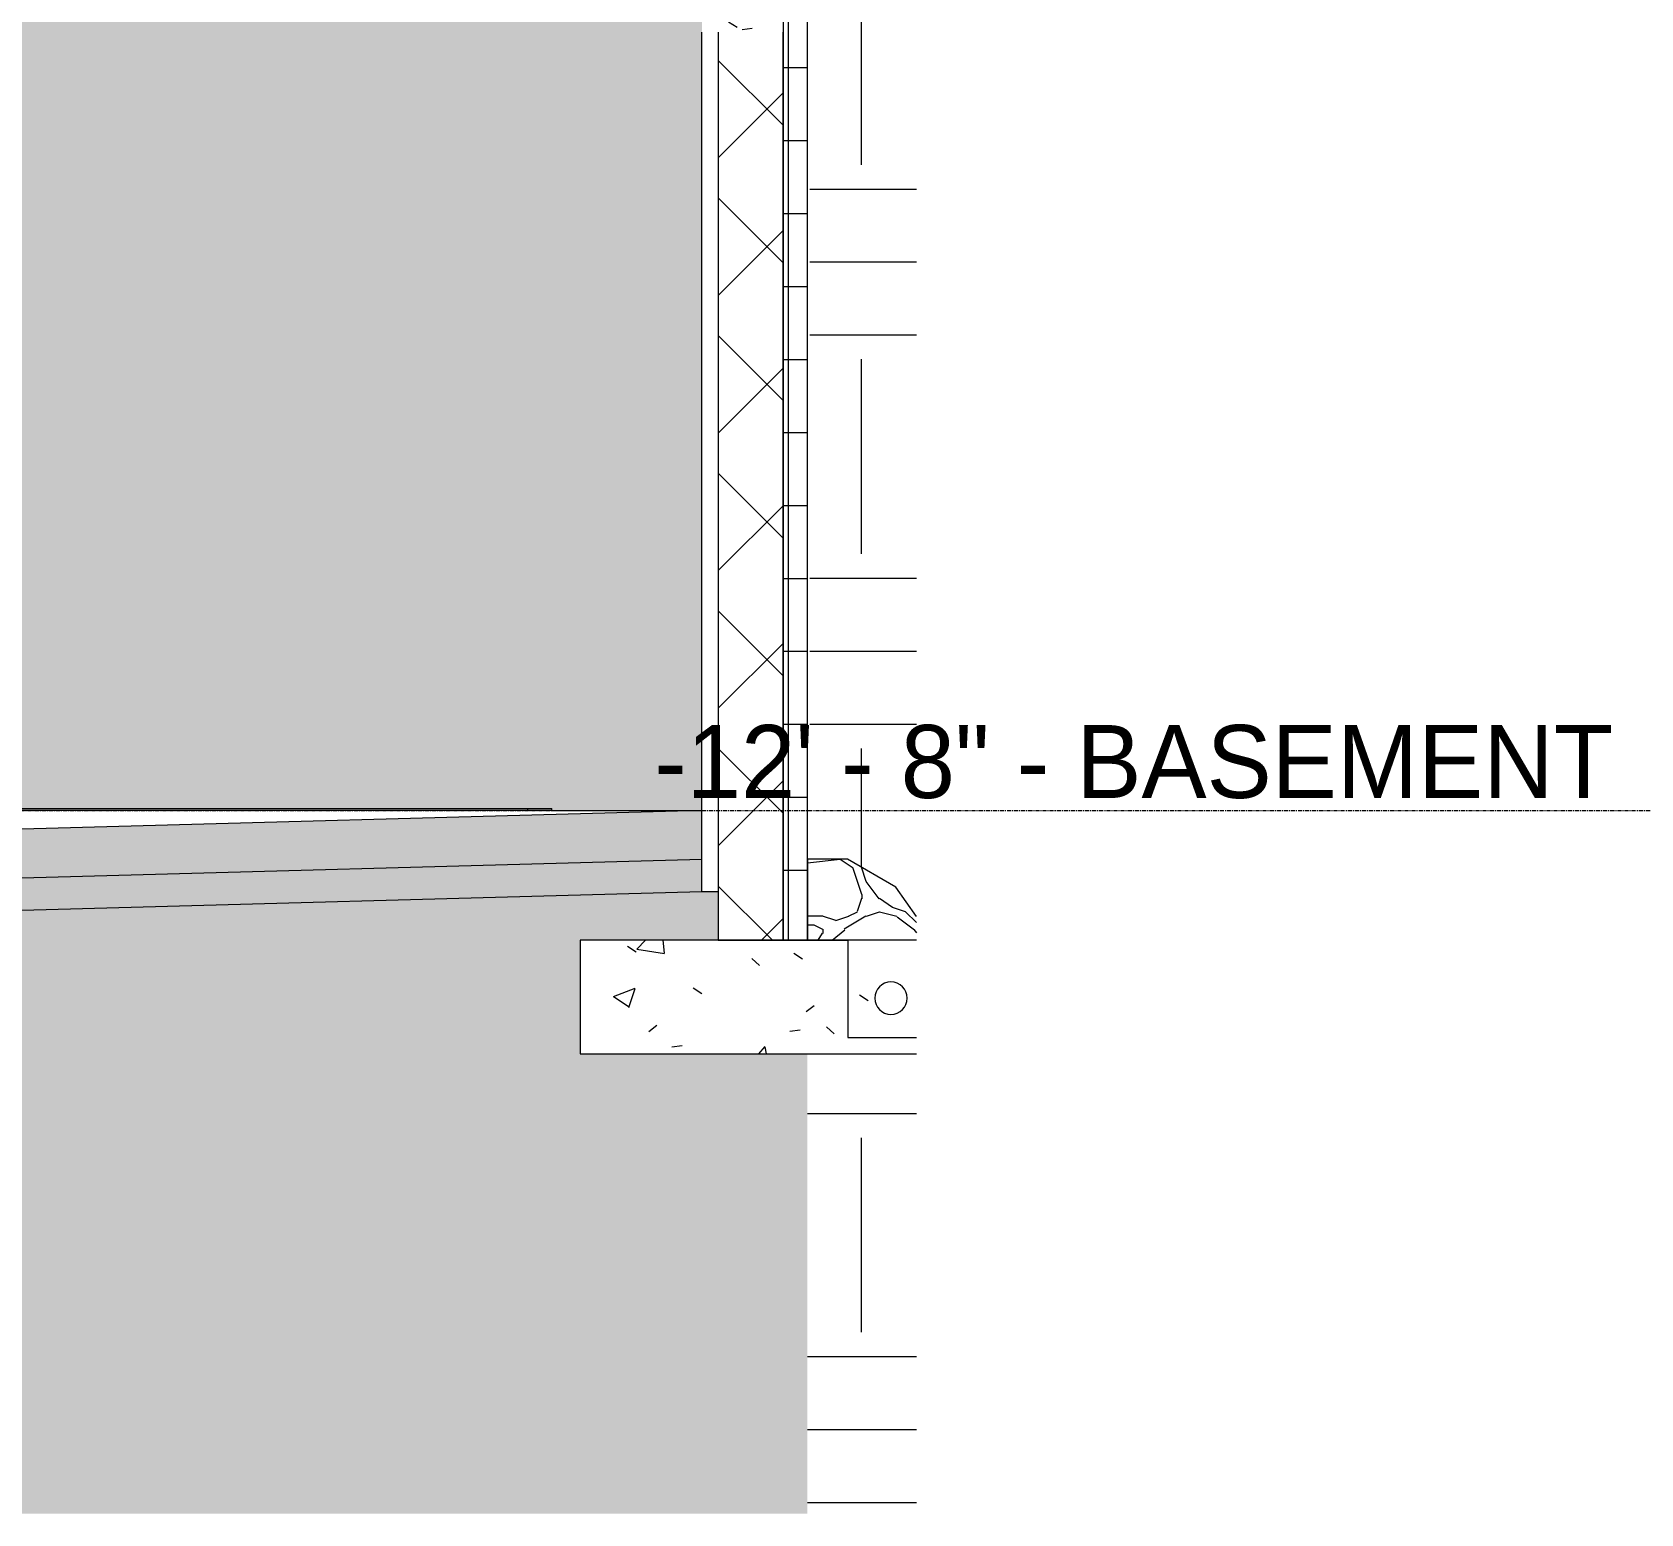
# Model space of a CAD drawing. Header units: inches. Extents: x -4168 to 1483, y -300 to 637.
# Drawn here: x -2035.9 to -1837.6, y -238.7 to -56 of the extents above; entities that cross this region are included whole.
import ezdxf

# ---------------------------------------------------------------- set-up
doc = ezdxf.new("R2010")
doc.units = ezdxf.units.IN
doc.header["$MEASUREMENT"] = 0
doc.linetypes.add('Grid Line 1_2_', pattern=[0.875, 0.5, -0.125, 0.125, -0.125])
for name, color, linetype, lineweight in [('0-1', 7, 'Continuous', 5), ('0-4', 7, 'Continuous', 9), ('A-FLOR-7', 192, 'Continuous', 9), ('A-FLOR-8', 55, 'Continuous', 9), ('A-FLOR-LEVL', 51, 'Continuous', 9), ('A-FLOR-LEVL-1', 51, 'Grid Line 1_2_', 9), ('A-FLOR-MCUT-2', 51, 'Continuous', 9), ('A-FLOR-PATT-1', 45, 'Continuous', 9), ('A-GENM-1', 55, 'Continuous', 9), ('A-WALL-PATT-2', 45, 'Continuous', 9), ('A-WALL-PATT-3', 55, 'Continuous', 9), ('C-TOPO', 7, 'Continuous', 9), ('C-TOPO-1', 55, 'Continuous', 9), ('C-TOPO-2', 45, 'Continuous', 9), ('S-FNDN-1', 7, 'Continuous', 9), ('S-FNDN-2', 55, 'Continuous', 9), ('S-FNDN-3', 45, 'Continuous', 9), ('S-FNDN-4', 32, 'Continuous', 9)]:
    doc.layers.add(name, color=color, linetype=linetype, lineweight=lineweight)
doc.styles.add('Century Gothic', font='ufonts.com_century-gothic.ttf', dxfattribs={"height": 9})
pattern_1 = [(0, (-3769.654, 146.633), (24, 24), [24, -24]), (0, (-3769.654, 155.633), (24, 24), [24, -24]), (0, (-3769.654, 164.633), (24, 24), [24, -24]), (90, (-3766.654, 167.633), (-24, 24), [24, -24]), (90, (-3757.654, 167.633), (-24, 24), [24, -24]), (90, (-3748.654, 167.633), (-24, 24), [24, -24])]
pattern_2 = [(50, (-3769.654, 146.633), (27.5427, -2.40992), [2.88, -31.68]), (355, (-3769.654, 146.633), (-5.32784, 28.88427), [2.304, -25.344]), (100.451, (-3767.36, 146.432), (22.2153, 26.47393), [2.448, -26.924]), (46.184, (-3769.654, 154.313), (40.9819, -6.3564), [4.32, -47.52]), (96.636, (-3766.24, 153.784), (35.89075, 37.4062), [3.671, -40.386]), (351.184, (-3769.654, 154.313), (35.891, 37.4062), [3.456, -38.016]), (21, (-3765.814, 152.393), (22.92104, -15.46073), [2.88, -31.68]), (326, (-3765.814, 152.393), (9.34353, 27.84574), [2.304, -25.344]), (71.451, (-3763.904, 151.105), (32.26477, 12.38442), [2.448, -26.924]), (37.5, (-3769.654, 146.633), (0.466855, 12.782707), [1.267, -23.77, 1.267, -24.461, -25.44]), (37.5, (-3769.654, 146.633), (0.466855, 12.782707), [-50.765, 1.267, -24.173]), (7.5, (-3769.654, 146.633), (10.10159, 15.14509), [1.267, -13.402, 1.267, -23.194, -9.696]), (7.5, (-3769.654, 146.633), (10.10159, 15.14509), [-39.13, 1.267, -8.429]), (327.5, (-3778.217, 146.633), (20.49916, -0.86578), [1.267, -8.333, 1.267, -28.685, -39.744]), (327.5, (-3778.217, 146.633), (20.49916, -0.86578), [-39.552, 1.267, -38.477]), (317.5, (-3782.057, 146.633), (22.39478, 3.84429), [1.267, -11.213, 1.267, -18.624, -28.224]), (317.5, (-3782.057, 146.633), (22.39478, 3.84429), [-32.371, 1.267, -26.957])]
pattern_3 = [(212.005, (-3772.879, 154.695), (-161.240282, -107.491823), [5.07, -501.974]), (213.69, (-3769.654, 156.845), (-53.74635, -53.74678), [3.876, -189.91]), (198.435, (-3768.042, 157.382), (-107.49304, -53.74648), [1.7, -168.262]), (180, (-3765.89, 157.38), (-7e-15, -53.747), [2.15, -51.597]), (161.565, (-3764.28, 156.845), (-53.74607, 5e-05), [1.7, -168.262]), (333.435, (-3763.742, 195.543), (53.74613, 5e-05), [2.404, -117.777]), (296.565, (-3764.28, 196.617), (53.74653, -53.74707), [1.202, -118.979]), (270, (-3764.28, 199.305), (53.747, 3e-15), [2.687, -51.059]), (186.34, (-3763.742, 164.37), (-429.972726, -53.744812), [4.867, -481.829]), (296.565, (-3751.918, 197.692), (53.74653, -53.74707), [1.202, -118.979]), (303.69, (-3752.993, 199.305), (53.74678, -53.74635), [1.938, -191.848]), (229.399, (-3744.393, 175.656), (-268.731142, -322.481306), [4.955, -490.564]), (243.435, (-3742.78, 178.88), (5e-05, -53.74613), [3.605, -116.576]), (213.69, (-3723.97, 172.969), (-53.74635, -53.74678), [1.938, -191.848]), (33.69, (-3740.094, 157.92), (53.74635, 53.74678), [1.938, -191.848]), (0, (-3741.17, 157.92), (0, 53.747), [1.075, -52.672]), (333.435, (-3742.244, 158.457), (53.74613, 5e-05), [1.202, -118.979]), (284.036, (-3742.781, 160.607), (53.74545, -161.240095), [2.216, -219.387]), (270, (-3742.78, 161.68), (53.747, 3e-15), [1.075, -52.672]), (243.435, (-3742.78, 162.757), (5e-05, -53.74613), [1.202, -118.979]), (135, (-3742.78, 163.295), (-53.7472, 4e-15), [0.76, -75.249]), (90, (-3742.78, 162.757), (-53.747, 3e-15), [0.537, -53.209]), (18.435, (-3723.432, 187.481), (107.49304, 53.74648), [3.399, -166.562]), (6.34, (-3720.207, 188.556), (429.972726, 53.744812), [4.867, -481.829]), (180, (-3722.357, 175.656), (-7e-15, -53.747), [3.225, -50.522]), (197.354, (-3713.758, 178.344), (-161.2394906, -53.7461613), [9.01, -891.947]), (198.435, (-3712.145, 178.881), (-107.49304, -53.74648), [1.7, -168.262]), (213.69, (-3710.533, 179.956), (-53.74635, -53.74678), [1.938, -191.848]), (251.565, (-3709.996, 181.568), (-5e-05, -53.74607), [1.7, -168.262]), (243.435, (-3709.458, 182.643), (5e-05, -53.74613), [1.202, -118.979]), (270, (-3709.46, 183.72), (53.747, 3e-15), [1.075, -52.672]), (293.199, (-3711.071, 187.481), (53.74725, -107.493233), [4.093, -405.228]), (315, (-3712.683, 189.093), (53.7472, 0), [2.28, -73.729]), (0, (-3715.37, 189.093), (0, 53.747), [2.687, -51.059]), (341.565, (-3727.194, 176.194), (53.74607, -5e-05), [1.7, -168.262]), (303.69, (-3728.269, 177.806), (53.74678, -53.74635), [1.938, -191.848]), (279.462, (-3728.807, 181.031), (53.74512, -268.732805), [3.269, -323.658]), (270, (-3728.807, 184.256), (53.747, 3e-15), [3.225, -50.522]), (239.036, (-3727.194, 186.943), (-53.747427, -107.492684), [3.134, -310.26]), (188.13, (-3723.432, 187.481), (-322.479255, -53.746045), [3.8, -376.245]), (116.565, (-3763.205, 185.868), (-53.74653, 53.74707), [1.202, -118.979]), (135, (-3762.13, 184.793), (-53.7472, 4e-15), [1.52, -74.489]), (168.69, (-3759.442, 184.256), (-53.746804, -0.00033), [2.741, -271.314]), (191.31, (-3756.755, 184.793), (-214.98617, -53.747253), [2.741, -271.314]), (194.036, (-3754.605, 185.331), (-161.240095, -53.74545), [2.216, -219.387]), (236.31, (-3753.53, 186.943), (-53.74616, -107.49347), [1.938, -191.848]), (236.31, (-3752.455, 188.556), (-53.74616, -107.49347), [1.938, -191.848]), (270, (-3752.455, 190.17), (53.747, 3e-15), [1.612, -52.134]), (291.801, (-3753.53, 192.855), (53.745405, -107.493845), [2.894, -286.54]), (116.565, (-3752.993, 181.568), (-53.74653, 53.74707), [2.404, -117.777]), (168.69, (-3750.306, 181.031), (-53.746804, -0.00033), [2.741, -271.314]), (194.036, (-3748.156, 181.568), (-161.240095, -53.74545), [2.216, -219.387]), (225, (-3746.543, 183.18), (4e-15, -53.7472), [2.28, -73.729]), (251.565, (-3746.006, 184.793), (-5e-05, -53.74607), [1.7, -168.262]), (296.565, (-3747.08, 186.943), (53.74653, -53.74707), [2.404, -117.777]), (315, (-3748.156, 188.018), (53.7472, 0), [1.52, -74.489]), (326.31, (-3749.768, 189.093), (107.49347, -53.74616), [1.938, -191.848]), (0, (-3750.843, 189.093), (0, 53.747), [1.075, -52.672]), (33.69, (-3752.455, 188.018), (53.74635, 53.74678), [1.938, -191.848]), (71.565, (-3752.993, 186.406), (5e-05, 53.74607), [1.7, -168.262]), (63.435, (-3753.53, 185.33), (-5e-05, 53.74613), [1.202, -118.979]), (71.565, (-3754.068, 183.718), (5e-05, 53.74607), [1.7, -168.262]), (104.036, (-3754.068, 181.568), (-53.74545, 161.240095), [2.216, -219.387]), (45, (-3755.143, 180.494), (0, 53.7472), [1.52, -74.489]), (18.435, (-3756.755, 179.956), (107.49304, 53.74648), [1.7, -168.262]), (0, (-3759.44, 179.956), (0, 53.747), [2.687, -51.059]), (14.036, (-3761.592, 179.419), (161.240095, 53.74545), [2.216, -219.387]), (341.565, (-3763.205, 179.956), (53.74607, -5e-05), [1.7, -168.262]), (270, (-3763.205, 181.57), (53.747, 3e-15), [1.612, -52.134]), (225, (-3761.592, 183.18), (4e-15, -53.7472), [2.28, -73.729]), (198.435, (-3758.368, 184.256), (-107.49304, -53.74648), [3.399, -166.562]), (180, (-3755.68, 184.256), (-7e-15, -53.747), [2.687, -51.059]), (153.435, (-3754.605, 183.718), (-53.74613, -5e-05), [1.202, -118.979]), (206.565, (-3734.182, 175.12), (-53.74707, -53.74653), [1.202, -118.979]), (146.31, (-3732.569, 174.044), (-107.49347, 53.74616), [1.938, -191.848]), (119.745, (-3730.419, 170.282), (-161.240006, 268.73295), [4.333, -428.985]), (95.711, (-3729.882, 164.907), (-53.74997, 483.718242), [5.401, -534.745]), (90, (-3729.88, 164.37), (-53.747, 3e-15), [0.537, -53.209]), (63.435, (-3730.42, 163.295), (-5e-05, 53.74613), [1.202, -118.979]), (26.565, (-3731.494, 162.757), (53.74707, 53.74653), [1.202, -118.979]), (0, (-3733.107, 162.757), (0, 53.747), [1.612, -52.134]), (0, (-3733.644, 162.757), (0, 53.747), [0.537, -53.209]), (0, (-3734.72, 162.757), (0, 53.747), [1.075, -52.672]), (326.31, (-3736.331, 163.832), (107.49347, -53.74616), [1.938, -191.848]), (333.435, (-3737.406, 164.37), (53.74613, 5e-05), [1.202, -118.979]), (284.036, (-3737.944, 166.519), (53.74545, -161.240095), [2.216, -219.387]), (270, (-3737.944, 167.594), (53.747, 3e-15), [1.075, -52.672]), (270, (-3737.944, 169.207), (53.747, 3e-15), [1.612, -52.134]), (258.69, (-3737.406, 171.894), (0.00033, -53.746804), [2.741, -271.314]), (231.34, (-3735.256, 174.581), (-161.240446, -214.986075), [3.441, -340.704]), (270, (-3723.97, 173.506), (53.747, 3e-15), [0.537, -53.209]), (270, (-3723.97, 174.044), (53.747, 3e-15), [0.537, -53.209]), (326.31, (-3725.582, 175.119), (107.49347, -53.74616), [1.938, -191.848]), (333.435, (-3728.807, 176.73), (53.74613, 5e-05), [3.605, -116.576]), (0, (-3731.494, 176.73), (0, 53.747), [2.687, -51.059]), (63.435, (-3732.032, 175.656), (-5e-05, 53.74613), [1.202, -118.979]), (90, (-3732.03, 173.506), (-53.747, 3e-15), [2.15, -51.597]), (135, (-3730.42, 171.894), (-53.7472, 4e-15), [2.28, -73.729]), (161.565, (-3728.807, 171.357), (-53.74607, 5e-05), [1.7, -168.262]), (180, (-3727.194, 171.357), (-7e-15, -53.747), [1.612, -52.134]), (198.435, (-3725.582, 171.894), (-107.49304, -53.74648), [1.7, -168.262]), (351.87, (-3746.543, 200.917), (53.746196, 0.000237), [7.601, -372.445]), (14.036, (-3748.693, 200.38), (161.240095, 53.74545), [2.216, -219.387]), (53.13, (-3750.306, 198.23), (107.49389, 161.23961), [2.687, -266.045]), (95.194, (-3749.768, 192.318), (-53.742522, 537.465678), [5.937, -587.714]), (101.31, (-3749.231, 189.63), (-53.747253, 214.98617), [2.741, -271.314]), (143.13, (-3747.081, 188.018), (-161.23961, 107.49389), [2.687, -266.045]), (161.565, (-3745.468, 187.481), (-53.74607, 5e-05), [1.7, -168.262]), (198.435, (-3743.856, 188.018), (-107.49304, -53.74648), [1.7, -168.262]), (225, (-3741.17, 190.705), (4e-15, -53.7472), [3.8, -72.209]), (228.814, (-3737.406, 195.005), (-322.479887, -376.225462), [5.713, -565.62]), (251.565, (-3736.869, 196.617), (-5e-05, -53.74607), [1.7, -168.262]), (270, (-3736.87, 197.155), (53.747, 3e-15), [0.537, -53.209]), (288.435, (-3737.406, 198.767), (53.74648, -107.49304), [1.7, -168.262]), (326.31, (-3739.019, 199.842), (107.49347, -53.74616), [1.938, -191.848]), (90, (-3763.74, 186.943), (-53.747, 3e-15), [3.762, -49.984]), (338.199, (-3756.218, 193.93), (161.239646, -53.745764), [2.894, -286.54]), (0, (-3759.44, 193.93), (0, 53.747), [3.225, -50.522]), (30.964, (-3762.13, 192.318), (161.23977, 107.493597), [3.134, -310.26]), (45, (-3763.742, 190.705), (0, 53.7472), [2.28, -73.729]), (90, (-3772.34, 169.744), (-53.747, 3e-15), [3.762, -49.984]), (116.565, (-3770.73, 166.52), (-53.74653, 53.74707), [3.605, -116.576]), (153.435, (-3767.504, 164.907), (-53.74613, -5e-05), [3.605, -116.576]), (180, (-3764.817, 164.907), (-7e-15, -53.747), [2.687, -51.059]), (218.66, (-3762.13, 167.057), (-53.746083, -53.746755), [3.441, -340.704]), (231.34, (-3759.98, 169.744), (-161.240446, -214.986075), [3.441, -340.704]), (213.69, (-3756.755, 171.894), (-53.74635, -53.74678), [3.876, -189.91]), (239.036, (-3755.143, 174.581), (-53.747427, -107.492684), [3.134, -310.26]), (270, (-3755.143, 175.656), (53.747, 3e-15), [1.075, -52.672]), (270, (-3755.143, 177.27), (53.747, 3e-15), [1.612, -52.134]), (315, (-3756.755, 178.88), (53.7472, 0), [2.28, -73.729]), (350.538, (-3759.98, 179.419), (53.746303, 0.000467), [3.269, -323.658]), (14.036, (-3764.28, 178.344), (161.240095, 53.74545), [4.432, -217.171]), (18.435, (-3769.117, 176.731), (107.49304, 53.74648), [5.099, -164.863]), (45, (-3770.73, 175.12), (0, 53.7472), [2.28, -73.729]), (45, (-3772.342, 173.506), (0, 53.7472), [2.28, -73.729]), (108.435, (-3760.517, 161.682), (-53.74648, 107.49304), [3.399, -166.562]), (126.87, (-3758.905, 159.532), (-53.746296, 53.746504), [2.687, -266.045]), (146.31, (-3757.293, 158.457), (-107.49347, 53.74616), [1.938, -191.848]), (161.565, (-3755.68, 157.92), (-53.74607, 5e-05), [1.7, -168.262]), (135, (-3754.068, 156.308), (-53.7472, 4e-15), [2.28, -73.729]), (161.565, (-3752.455, 155.77), (-53.74607, 5e-05), [1.7, -168.262]), (180, (-3750.843, 155.77), (-7e-15, -53.747), [1.612, -52.134]), (206.565, (-3749.768, 156.308), (-53.74707, -53.74653), [1.202, -118.979]), (206.565, (-3747.618, 157.382), (-53.74707, -53.74653), [2.404, -117.777]), (189.462, (-3744.393, 157.92), (-268.732805, -53.74512), [3.269, -323.658]), (243.435, (-3743.318, 160.07), (5e-05, -53.74613), [2.404, -117.777]), (270, (-3743.32, 160.607), (53.747, 3e-15), [0.537, -53.209]), (270, (-3743.32, 161.68), (53.747, 3e-15), [1.075, -52.672]), (326.31, (-3744.931, 164.907), (107.49347, -53.74616), [1.938, -191.848]), (327.995, (-3749.231, 167.594), (268.733967, -161.238084), [5.07, -501.974]), (329.036, (-3751.918, 169.207), (107.492684, -53.747427), [3.134, -310.26]), (341.565, (-3755.143, 170.282), (53.74607, -5e-05), [3.399, -166.562]), (0, (-3757.293, 170.28), (0, 53.747), [2.15, -51.597]), (33.69, (-3758.905, 169.207), (53.74635, 53.74678), [1.938, -191.848]), (53.13, (-3760.517, 167.057), (107.49389, 161.23961), [2.687, -266.045]), (63.435, (-3761.592, 164.907), (-5e-05, 53.74613), [2.404, -117.777]), (225, (-3736.87, 160.607), (4e-15, -53.7472), [2.28, -73.729]), (236.31, (-3735.794, 162.22), (-53.74616, -107.49347), [1.938, -191.848]), (270, (-3735.794, 162.757), (53.747, 3e-15), [0.537, -53.209]), (315, (-3736.87, 163.832), (53.7472, 0), [1.52, -74.489]), (333.435, (-3739.02, 164.907), (53.74613, 5e-05), [2.404, -117.777]), (18.435, (-3742.244, 163.832), (107.49304, 53.74648), [3.399, -166.562]), (75.964, (-3742.781, 161.682), (0.00026, 53.74662), [2.216, -219.387]), (71.565, (-3766.967, 151.47), (5e-05, 53.74607), [1.7, -168.262]), (135, (-3765.892, 150.395), (-53.7472, 4e-15), [1.52, -74.489]), (146.31, (-3764.28, 149.321), (-107.49347, 53.74616), [1.938, -191.848]), (153.435, (-3762.13, 148.246), (-53.74613, -5e-05), [2.404, -117.777]), (180, (-3761.59, 148.246), (-7e-15, -53.747), [0.537, -53.209]), (161.565, (-3759.98, 147.708), (-53.74607, 5e-05), [1.7, -168.262]), (180, (-3757.83, 147.71), (-7e-15, -53.747), [2.15, -51.597]), (198.435, (-3756.218, 148.246), (-107.49304, -53.74648), [1.7, -168.262]), (210.964, (-3753.53, 149.858), (-161.23977, -107.493597), [3.134, -310.26]), (206.565, (-3752.455, 150.395), (-53.74707, -53.74653), [1.202, -118.979]), (251.565, (-3751.918, 152.008), (-5e-05, -53.74607), [1.7, -168.262]), (303.69, (-3752.993, 153.62), (53.74678, -53.74635), [1.938, -191.848]), (306.87, (-3754.605, 155.77), (53.746296, -53.746504), [2.687, -266.045]), (323.13, (-3756.755, 157.382), (161.23961, -107.49389), [2.687, -266.045]), (345.964, (-3758.905, 157.92), (53.74662, -0.00026), [2.216, -219.387]), (18.435, (-3760.517, 157.382), (107.49304, 53.74648), [1.7, -168.262]), (30.964, (-3763.205, 155.77), (161.23977, 107.493597), [3.134, -310.26]), (39.806, (-3766.429, 153.083), (53.745895, 53.74734), [4.198, -415.576]), (135, (-3750.306, 148.246), (-53.7472, 4e-15), [0.76, -75.249]), (153.435, (-3749.23, 147.708), (-53.74613, -5e-05), [1.202, -118.979]), (191.31, (-3746.543, 148.246), (-214.98617, -53.747253), [2.741, -271.314]), (165.964, (-3744.393, 147.708), (-53.74662, 0.00026), [2.216, -219.387]), (175.236, (-3737.944, 147.171), (-53.746619, 0.000751), [6.472, -640.722]), (206.565, (-3736.87, 147.708), (-53.74707, -53.74653), [1.202, -118.979]), (225, (-3735.794, 148.783), (4e-15, -53.7472), [1.52, -74.489]), (270, (-3735.794, 151.47), (53.747, 3e-15), [2.687, -51.059]), (270, (-3735.794, 153.083), (53.747, 3e-15), [1.612, -52.134]), (308.66, (-3737.944, 155.77), (53.746755, -53.746083), [3.441, -340.704]), (338.199, (-3740.631, 156.845), (161.239646, -53.745764), [2.894, -286.54]), (348.69, (-3743.318, 157.382), (53.746804, 0.00033), [2.741, -271.314]), (18.435, (-3748.156, 155.77), (107.49304, 53.74648), [5.099, -164.863]), (36.87, (-3750.306, 154.158), (53.746504, 53.746296), [2.687, -266.045]), (68.199, (-3751.38, 151.47), (53.745764, 161.239646), [2.894, -286.54]), (101.31, (-3750.843, 148.783), (-53.747253, 214.98617), [2.741, -271.314]), (348.69, (-3755.68, 199.842), (53.746804, 0.00033), [2.741, -271.314]), (354.806, (-3761.592, 200.38), (53.746727, 0.000402), [5.937, -587.714]), (0, (-3763.205, 200.38), (0, 53.747), [1.612, -52.134]), (45, (-3764.28, 199.305), (0, 53.7472), [1.52, -74.489]), (180, (-3759.98, 194.47), (-7e-15, -53.747), [1.612, -52.134]), (188.13, (-3756.218, 195.005), (-322.479255, -53.746045), [3.8, -376.245]), (172.875, (-3751.918, 194.468), (-53.74698, 0.00048), [4.333, -428.985]), (225, (-3751.38, 195.005), (4e-15, -53.7472), [0.76, -75.249]), (270, (-3751.38, 196.617), (53.747, 3e-15), [1.612, -52.134]), (161.565, (-3734.182, 198.23), (-53.74607, 5e-05), [1.7, -168.262]), (180, (-3732.03, 198.23), (-7e-15, -53.747), [2.15, -51.597]), (198.435, (-3730.419, 198.767), (-107.49304, -53.74648), [1.7, -168.262]), (170.538, (-3727.194, 198.23), (-53.746303, -0.000467), [3.269, -323.658]), (213.69, (-3725.582, 199.305), (-53.74635, -53.74678), [1.938, -191.848]), (270, (-3725.58, 199.84), (53.747, 3e-15), [0.537, -53.209]), (296.565, (-3726.12, 200.917), (53.74653, -53.74707), [1.202, -118.979]), (341.565, (-3729.344, 201.992), (53.74607, -5e-05), [3.399, -166.562]), (341.565, (-3732.569, 203.067), (53.74607, -5e-05), [3.399, -166.562]), (14.036, (-3734.719, 202.53), (161.240095, 53.74545), [2.216, -219.387]), (45, (-3736.33, 200.917), (0, 53.7472), [2.28, -73.729]), (104.036, (-3735.794, 198.767), (-53.74545, 161.240095), [2.216, -219.387]), (0, (-3777.716, 152.01), (0, 53.747), [0.537, -53.209]), (315, (-3778.79, 153.083), (53.7472, 0), [1.52, -74.489]), (274.764, (-3779.329, 159.532), (53.749818, -591.21148), [6.472, -640.722]), (255.964, (-3778.791, 161.682), (-0.00026, -53.74662), [2.216, -219.387]), (225, (-3777.716, 162.757), (4e-15, -53.7472), [1.52, -74.489]), (198.435, (-3772.879, 164.37), (-107.49304, -53.74648), [5.099, -164.863]), (180, (-3772.34, 164.37), (-7e-15, -53.747), [0.537, -53.209]), (171.87, (-3768.579, 163.832), (-53.746196, -0.000237), [3.8, -376.245]), (146.31, (-3762.13, 163.295), (-107.49347, 53.74616), [1.938, -191.848]), (108.435, (-3761.055, 160.07), (-53.74648, 107.49304), [3.399, -166.562]), (90, (-3761.055, 159.53), (-53.747, 3e-15), [0.537, -53.209]), (71.565, (-3761.592, 157.92), (5e-05, 53.74607), [1.7, -168.262]), (26.565, (-3762.667, 157.382), (53.74707, 53.74653), [1.202, -118.979]), (18.435, (-3764.28, 156.845), (107.49304, 53.74648), [1.7, -168.262]), (126.87, (-3735.256, 153.083), (-53.746296, 53.746504), [2.687, -266.045]), (123.69, (-3734.182, 151.47), (-53.74678, 53.74635), [1.938, -191.848]), (149.036, (-3731.494, 149.858), (-107.492684, 53.747427), [3.134, -310.26]), (168.69, (-3728.807, 149.321), (-53.746804, -0.00033), [2.741, -271.314]), (213.69, (-3727.194, 150.395), (-53.74635, -53.74678), [1.938, -191.848]), (251.565, (-3726.657, 152.008), (-5e-05, -53.74607), [1.7, -168.262]), (270, (-3726.657, 152.545), (53.747, 3e-15), [0.537, -53.209]), (279.462, (-3727.194, 155.77), (53.74512, -268.732805), [3.269, -323.658]), (243.435, (-3726.657, 156.845), (5e-05, -53.74613), [1.202, -118.979]), (270, (-3726.657, 157.38), (53.747, 3e-15), [0.537, -53.209]), (296.565, (-3728.27, 160.607), (53.74653, -53.74707), [3.605, -116.576]), (329.036, (-3730.957, 162.22), (107.492684, -53.747427), [3.134, -310.26]), (8.13, (-3734.719, 161.682), (322.479255, 53.746045), [3.8, -376.245]), (45, (-3736.87, 159.532), (0, 53.7472), [3.04, -72.969]), (45, (-3737.944, 158.457), (0, 53.7472), [1.52, -74.489]), (90, (-3737.944, 156.845), (-53.747, 3e-15), [1.612, -52.134]), (123.69, (-3736.869, 155.233), (-53.74678, 53.74635), [1.938, -191.848]), (101.31, (-3728.807, 164.907), (-53.74725, 214.98617), [2.741, -271.314]), (108.435, (-3728.269, 163.295), (-53.74648, 107.49304), [1.7, -168.262]), (135, (-3727.732, 162.757), (-53.7472, 4e-15), [0.76, -75.249]), (180, (-3726.12, 162.757), (-7e-15, -53.747), [1.612, -52.134]), (213.69, (-3724.507, 163.832), (-53.74635, -53.74678), [1.938, -191.848]), (187.125, (-3720.207, 164.37), (-376.225893, -53.746004), [4.333, -428.985]), (236.31, (-3719.133, 165.982), (-53.74616, -107.49347), [1.938, -191.848]), (270, (-3719.133, 166.52), (53.747, 3e-15), [0.537, -53.209]), (288.435, (-3719.67, 168.132), (53.74648, -107.49304), [1.7, -168.262]), (285.945, (-3720.745, 171.894), (53.74574, -161.239833), [3.913, -387.368]), (315, (-3721.82, 172.97), (53.7472, 0), [1.52, -74.489]), (18.435, (-3723.432, 172.432), (107.49304, 53.74648), [1.7, -168.262]), (29.745, (-3727.194, 170.282), (268.73295, 161.240006), [4.333, -428.985]), (18.435, (-3728.807, 169.744), (107.49304, 53.74648), [1.7, -168.262]), (75.964, (-3729.344, 167.594), (0.00026, 53.74662), [2.216, -219.387]), (180, (-3744.93, 181.57), (-7e-15, -53.747), [1.612, -52.134]), (180, (-3743.856, 181.57), (-7e-15, -53.747), [1.075, -52.672]), (135, (-3742.78, 180.494), (-53.7472, 4e-15), [1.52, -74.489]), (90, (-3742.78, 178.88), (-53.747, 3e-15), [1.612, -52.134]), (26.565, (-3750.843, 170.282), (53.74707, 53.74653), [3.605, -116.576]), (341.565, (-3752.455, 170.819), (53.74607, -5e-05), [1.7, -168.262]), (300.964, (-3754.068, 173.506), (107.493597, -161.23977), [3.134, -310.26]), (71.565, (-3743.856, 175.119), (5e-05, 53.74607), [1.7, -168.262]), (90, (-3743.856, 172.43), (-53.747, 3e-15), [2.687, -51.059]), (123.69, (-3742.781, 170.819), (-53.74678, 53.74635), [1.938, -191.848]), (153.435, (-3740.63, 169.744), (-53.74613, -5e-05), [2.404, -117.777]), (198.435, (-3739.019, 170.282), (-107.49304, -53.74648), [1.7, -168.262]), (243.435, (-3738.48, 171.357), (5e-05, -53.74613), [1.202, -118.979]), (255.964, (-3737.944, 173.506), (-0.00026, -53.74662), [2.216, -219.387]), (251.565, (-3737.406, 175.119), (-5e-05, -53.74607), [1.7, -168.262]), (291.801, (-3738.481, 177.806), (53.745405, -107.493845), [2.894, -286.54]), (323.13, (-3740.631, 179.419), (161.23961, -107.49389), [2.687, -266.045]), (18.435, (-3742.244, 178.881), (107.49304, 53.74648), [1.7, -168.262]), (63.435, (-3743.318, 176.73), (-5e-05, 53.74613), [2.404, -117.777]), (135, (-3747.618, 167.057), (-53.7472, 4e-15), [2.28, -73.729]), (149.036, (-3744.931, 165.444), (-107.492684, 53.747427), [3.134, -310.26]), (146.31, (-3743.318, 164.37), (-107.49347, 53.74616), [1.938, -191.848]), (180, (-3742.244, 164.37), (-7e-15, -53.747), [1.075, -52.672]), (210.964, (-3739.556, 165.982), (-161.23977, -107.493597), [3.134, -310.26]), (243.435, (-3739.02, 167.057), (5e-05, -53.74613), [1.202, -118.979]), (303.69, (-3740.094, 168.669), (53.74678, -53.74635), [1.938, -191.848]), (321.34, (-3742.781, 170.819), (214.986075, -161.240446), [3.441, -340.704]), (345.964, (-3744.931, 171.357), (53.74662, -0.00026), [2.216, -219.387]), (11.31, (-3747.618, 170.819), (214.98617, 53.747253), [2.741, -271.314]), (26.565, (-3748.693, 170.282), (53.74707, 53.74653), [1.202, -118.979]), (71.565, (-3749.231, 168.669), (5e-05, 53.74607), [1.7, -168.262]), (15.945, (-3750.306, 180.494), (161.239833, 53.74574), [3.913, -387.368]), (29.745, (-3754.068, 178.344), (268.73295, 161.240006), [4.333, -428.985]), (63.435, (-3754.605, 177.27), (-5e-05, 53.74613), [1.202, -118.979]), (90, (-3754.605, 175.656), (-53.747, 3e-15), [1.612, -52.134]), (104.036, (-3754.068, 173.506), (-53.74545, 161.240095), [2.216, -219.387]), (120.964, (-3752.455, 170.819), (-107.493597, 161.23977), [3.134, -310.26]), (153.435, (-3722.357, 199.305), (-53.74613, -5e-05), [1.202, -118.979]), (180, (-3721.28, 199.305), (-7e-15, -53.747), [1.075, -52.672]), (209.745, (-3717.52, 201.455), (-268.73295, -161.240006), [4.333, -428.985]), (225, (-3715.37, 203.605), (4e-15, -53.7472), [3.04, -72.969]), (239.036, (-3713.758, 206.292), (-53.747427, -107.492684), [3.134, -310.26]), (239.036, (-3712.145, 208.979), (-53.747427, -107.492684), [3.134, -310.26]), (270, (-3712.145, 209.517), (53.747, 3e-15), [0.537, -53.209]), (333.435, (-3713.22, 210.054), (53.74613, 5e-05), [1.202, -118.979]), (0, (-3714.833, 210.054), (0, 53.747), [1.612, -52.134]), (45, (-3716.445, 208.442), (0, 53.7472), [2.28, -73.729]), (26.565, (-3722.895, 205.217), (53.74707, 53.74653), [7.211, -112.97]), (30.964, (-3725.582, 203.605), (161.23977, 107.493597), [3.134, -310.26]), (90, (-3725.58, 202.53), (-53.747, 3e-15), [1.075, -52.672]), (128.66, (-3723.432, 199.842), (-53.746755, 53.746083), [3.441, -340.704]), (255.964, (-3729.344, 182.106), (-0.00026, -53.74662), [2.216, -219.387]), (281.31, (-3729.882, 184.793), (53.74725, -214.98617), [2.741, -271.314]), (309.806, (-3732.569, 188.018), (53.74734, -53.745895), [4.198, -415.576]), (329.036, (-3735.256, 189.63), (107.492684, -53.747427), [3.134, -310.26]), (345.964, (-3737.406, 190.168), (53.74662, -0.00026), [2.216, -219.387]), (0, (-3739.556, 190.17), (0, 53.747), [2.15, -51.597]), (26.565, (-3741.706, 189.093), (53.74707, 53.74653), [2.404, -117.777]), (45, (-3743.318, 187.48), (0, 53.7472), [2.28, -73.729]), (53.13, (-3744.931, 185.331), (107.49389, 161.23961), [2.687, -266.045]), (90, (-3744.93, 183.72), (-53.747, 3e-15), [1.612, -52.134]), (135, (-3743.318, 182.106), (-53.7472, 4e-15), [2.28, -73.729]), (144.462, (-3739.556, 179.419), (-161.23894, 107.49382), [4.623, -457.722]), (135, (-3736.87, 176.73), (-53.7472, 4e-15), [3.8, -72.209]), (153.435, (-3734.72, 175.656), (-53.74613, -5e-05), [2.404, -117.777]), (206.565, (-3732.57, 176.73), (-53.74707, -53.74653), [2.404, -117.777]), (230.194, (-3729.882, 179.956), (-214.98784, -268.731413), [4.198, -415.576]), (66.801, (-3736.869, 192.855), (107.495275, 268.731896), [4.093, -405.228]), (90, (-3736.87, 191.243), (-53.747, 3e-15), [1.612, -52.134]), (153.435, (-3735.794, 190.705), (-53.74613, -5e-05), [1.202, -118.979]), (153.435, (-3733.644, 189.63), (-53.74613, -5e-05), [2.404, -117.777]), (149.036, (-3730.957, 188.018), (-107.492684, 53.747427), [3.134, -310.26]), (180, (-3728.27, 188.02), (-7e-15, -53.747), [2.687, -51.059]), (180, (-3725.045, 188.02), (-7e-15, -53.747), [3.225, -50.522]), (213.69, (-3723.432, 189.093), (-53.74635, -53.74678), [1.938, -191.848]), (243.435, (-3722.357, 191.243), (5e-05, -53.74613), [2.404, -117.777]), (277.125, (-3722.895, 195.543), (53.746004, -376.225893), [4.333, -428.985]), (315, (-3723.97, 196.617), (53.7472, 0), [1.52, -74.489]), (341.565, (-3725.582, 197.155), (53.74607, -5e-05), [1.7, -168.262]), (352.875, (-3729.882, 197.692), (53.74698, -0.00048), [4.333, -428.985]), (0, (-3732.57, 197.69), (0, 53.747), [2.687, -51.059]), (21.801, (-3735.256, 196.617), (107.493845, 53.745405), [2.894, -286.54]), (90, (-3711.07, 193.93), (-53.747, 3e-15), [2.15, -51.597]), (90, (-3711.07, 191.78), (-53.747, 3e-15), [2.15, -51.597]), (56.31, (-3712.145, 190.168), (53.74616, 107.49347), [1.938, -191.848]), (18.435, (-3713.758, 189.63), (107.49304, 53.74648), [1.7, -168.262]), (0, (-3719.133, 189.63), (0, 53.747), [5.375, -48.372]), (341.565, (-3720.745, 190.168), (53.74607, -5e-05), [1.7, -168.262]), (296.565, (-3721.282, 191.243), (53.74653, -53.74707), [1.202, -118.979]), (278.13, (-3721.82, 195.005), (53.746045, -322.479255), [3.8, -376.245]), (270, (-3721.82, 195.543), (53.747, 3e-15), [0.537, -53.209]), (251.565, (-3721.282, 197.155), (-5e-05, -53.74607), [1.7, -168.262]), (225, (-3719.67, 198.767), (4e-15, -53.7472), [2.28, -73.729]), (218.66, (-3716.983, 200.917), (-53.746083, -53.746755), [3.441, -340.704]), (225, (-3715.37, 202.53), (4e-15, -53.7472), [2.28, -73.729]), (206.565, (-3714.295, 203.067), (-53.74707, -53.74653), [1.202, -118.979]), (180, (-3713.22, 203.067), (-7e-15, -53.747), [1.075, -52.672]), (123.69, (-3712.145, 201.455), (-53.74678, 53.74635), [1.938, -191.848]), (108.435, (-3711.608, 199.842), (-53.74648, 107.49304), [1.7, -168.262]), (98.13, (-3711.071, 196.08), (-53.746045, 322.479255), [3.8, -376.245])]

# ---------------------------------------------------------------- blocks, each defined once
blk = doc.blocks.new('CTR  - Topography_rvt-1-BUILDING SECTION - NORTH_SOUTH THRU PARKING RAMP - LOOKING WEST')
at = {"layer": 'C-TOPO-2'}
h = blk.add_hatch(dxfattribs=at)
h.set_pattern_fill('FP_9', color=256, style=0, pattern_type=2)
h.set_pattern_definition(pattern_1)
h.paths.add_polyline_path([(-1926.88, -165.07), (-1926.88, -6.98), (-1939.91, -6), (-1939.97, -10.09), (-1940.03, -28.01), (-1940.01, -158), (-1935.32, -158.03), (-1929.41, -161.45)], flags=0)
h = blk.add_hatch(dxfattribs=at)
h.set_pattern_fill('FP_9', color=256, style=0, pattern_type=2)
h.set_pattern_definition(pattern_1)
h.paths.add_polyline_path([(-2932.43, -238.73), (-1940.32, -238.73), (-1940.32, -182), (-1968.32, -182), (-1968.32, -168), (-1951.32, -168), (-1951.32, -162), (-1953.41, -162), (-2111.81, -166.32), (-2265.6, -166.31), (-2500.57, -162), (-2630.76, -163.16), (-2957.55, -163.16), (-2957.55, -168), (-3807.32, -168), (-3807.32, -182), (-3832.32, -182), (-3832.32, -238.73), (-2999.46, -238.73)], flags=0)
h = blk.add_hatch(dxfattribs=at)
h.set_pattern_fill('FP_9', color=256, style=0, pattern_type=2)
h.set_pattern_definition(pattern_1)
h.paths.add_polyline_path([(-1926.88, -238.73), (-1926.88, -182), (-1940.32, -182), (-1940.32, -238.73)], flags=0)
at = {"layer": 'C-TOPO'}
blk.add_line((-1953.41, -162), (-1951.32, -162), dxfattribs=at)
at = {"layer": 'C-TOPO-1'}
blk.add_line((-1953.41, -162), (-1951.32, -162), dxfattribs=at)
blk = doc.blocks.new('Parking_Stall_Multiple - COMPACT-2286911-BUILDING SECTION - NORTH_SOUTH THRU PARKING RAMP - LOOKING WEST')
at = {"layer": 'A-GENM-1'}
for p, q in [((-2166.82, -151.75), (-2163.82, -151.75)), ((-2166.82, -151.75), (-2166.82, -152)), ((-2163.82, -152), (-2166.82, -152)), ((-2163.82, -151.75), (-2070.82, -151.75)), ((-2163.82, -151.75), (-2163.82, -152)), ((-2070.82, -152), (-2163.82, -152)), ((-2070.82, -151.75), (-2067.82, -151.75)), ((-2070.82, -151.75), (-2070.82, -152)), ((-2070.82, -151.75), (-2067.82, -151.75)), ((-2070.82, -151.75), (-2070.82, -152)), ((-2067.82, -152), (-2070.82, -152)), ((-2067.82, -152), (-2070.82, -152)), ((-2067.82, -152), (-2067.82, -151.75)), ((-2067.82, -151.75), (-1974.82, -151.75)), ((-2067.82, -151.75), (-2067.82, -152)), ((-1974.82, -152), (-2067.82, -152)), ((-1974.82, -151.75), (-1971.82, -151.75)), ((-1974.82, -151.75), (-1974.82, -152)), ((-1971.82, -152), (-1974.82, -152)), ((-1971.82, -152), (-1971.82, -151.75))]:
    blk.add_line(p, q, dxfattribs=at)
blk = doc.blocks.new('CTR - 1st Phase - Common Walls_rvt-1-BUILDING SECTION - NORTH_SOUTH THRU PARKING RAMP - LOOKING WEST')
at = {"layer": '0-4'}
blk.add_blockref('Parking_Stall_Multiple - COMPACT-2286911-BUILDING SECTION - NORTH_SOUTH THRU PARKING RAMP - LOOKING WEST', (0, 0), dxfattribs=at)
blk = doc.blocks.new('CTR - 1st Phase - Structure_rvt-1-BUILDING SECTION - NORTH_SOUTH THRU PARKING RAMP - LOOKING WEST')
at = {"layer": 'A-WALL-PATT-2'}
h = blk.add_hatch(dxfattribs=at)
h.set_pattern_fill('FP_12', color=256, style=0, pattern_type=2)
h.set_pattern_definition(pattern_2)
h.paths.add_polyline_path([(-1953.32, -56), (-1943.32, -56), (-1943.32, -9), (-1949.32, -9), (-1949.32, -21), (-1953.32, -21), (-1953.32, -47.31)], flags=0)
h = blk.add_hatch(dxfattribs=at)
h.set_pattern_fill('FP_13', color=256, style=0, pattern_type=2)
h.set_pattern_definition([(45, (-3769.654, 146.633), (-8.48528, 8.48528), []), (135, (-3769.654, 146.633), (-8.48528, -8.48528), [])])
h.paths.add_polyline_path([(-1943.32, -168), (-1943.32, -56), (-1951.32, -56), (-1951.32, -168), (-1943.64, -168)], flags=0)
at = {"layer": 'A-WALL-PATT-3'}
h = blk.add_hatch(dxfattribs=at)
h.set_pattern_fill('FP_3', color=256, style=0, pattern_type=2)
h.set_pattern_definition([(0, (-3769.654, 146.633), (15.36, 3.84), [1.267, -10.253, 1.267, -10.253, -61.44]), (0, (-3769.654, 146.633), (15.36, 3.84), [-23.04, 1.267, -21.773, 1.267, -10.253, -26.88]), (0, (-3769.654, 146.633), (15.36, 3.84), [-57.6, 1.267, -6.413, 1.267, -17.933]), (120, (-3763.894, 148.553), (-11.0055376, 11.38215), [1.267, -10.253, 1.267, -10.253, -61.44]), (120, (-3763.894, 148.553), (-11.0055376, 11.38215), [-23.04, 1.267, -21.773, 1.267, -10.253, -26.88]), (120, (-3763.894, 148.553), (-11.0055376, 11.38215), [-57.6, 1.267, -6.413, 1.267, -17.933]), (240, (-3761.974, 156.233), (-4.3544624, -15.22215), [1.267, -10.253, 1.267, -10.253, -61.44]), (240, (-3761.974, 156.233), (-4.3544624, -15.22215), [-23.04, 1.267, -21.773, 1.267, -10.253, -26.88]), (240, (-3761.974, 156.233), (-4.3544624, -15.22215), [-57.6, 1.267, -6.413, 1.267, -17.933])])
h.paths.add_polyline_path([(-1953.32, -162), (-1953.32, -162), (-1953.41, -162)], flags=0)
h.paths.add_polyline_path([(-1960.39, -152), (-1953.32, -152), (-1953.32, -21), (-2160.32, -21), (-2160.32, -35.5), (-2165.32, -35.5), (-2165.32, -151.75), (-1971.82, -151.75), (-1971.82, -152)], flags=0)
h.paths.add_polyline_path([(-2640.14, -152), (-2640.14, -36), (-2520.51, -36), (-2520.51, -152), (-2508.32, -152), (-2508.32, -35.99), (-2492.32, -35.99), (-2492.32, -151.75), (-2181.32, -151.75), (-2181.32, -35.5), (-2186.32, -35.5), (-2186.32, -35), (-2500.2, -35), (-2500.2, -35), (-2640.32, -35), (-2640.32, -152)], flags=0)
h.paths.add_polyline_path([(-2776.63, -96), (-2749.32, -96), (-2749.32, -93.77), (-2817.32, -93.77), (-2817.32, -96), (-2798.35, -96)], flags=0)
h.paths.add_polyline_path([(-3829.32, -36.26), (-3824.82, -36.07), (-3824.82, -30), (-3825.32, -30), (-3825.32, -36), (-3829.32, -36)], flags=0)
h.paths.add_polyline_path([(-3819.32, -36.07), (-3819.32, -24.46), (-3819.5, -35.96), (-3819.82, -35.99), (-3819.82, -36.03)], flags=0)
at = {"layer": 'S-FNDN-3'}
h = blk.add_hatch(dxfattribs=at)
h.set_pattern_fill('FP_12', color=256, style=0, pattern_type=2)
h.set_pattern_definition(pattern_2)
h.paths.add_polyline_path([(-1943.64, -182), (-1926.88, -182), (-1926.88, -168), (-1968.32, -168), (-1968.32, -182), (-1951.32, -182)], flags=0)
at = {"layer": 'S-FNDN-1'}
for p, q in [((-1951.32, -56), (-1951.32, -168)), ((-1943.32, -168), (-1943.32, -56)), ((-1926.88, -168), (-1968.32, -168)), ((-1968.32, -168), (-1968.32, -182)), ((-1951.32, -168), (-1943.32, -168)), ((-1968.32, -182), (-1926.88, -182))]:
    blk.add_line(p, q, dxfattribs=at)
at = {"layer": 'S-FNDN-2'}
blk.add_line((-1953.32, -152), (-1953.32, -56), dxfattribs=at)
blk = doc.blocks.new('Basic Wall _ 3_ XPS - ___-3207854-BUILDING SECTION - NORTH_SOUTH THRU PARKING RAMP - LOOKING WEST')
at = {"layer": 'A-WALL-PATT-2'}
h = blk.add_hatch(dxfattribs=at)
h.set_pattern_fill('FP_11', color=256, style=0, pattern_type=2)
h.set_pattern_definition(pattern_3)
h.paths.add_polyline_path([(-1935.26, -168), (-1926.88, -168), (-1926.88, -165.07), (-1929.41, -161.45), (-1935.38, -158), (-1940.32, -158), (-1940.32, -168), (-1935.32, -168)], flags=0)
at = {"layer": 'S-FNDN-2'}
blk.add_line((-1940.32, -158), (-1940.32, -168), dxfattribs=at)
at = {"layer": 'S-FNDN-4'}
for p, q in [((-1935.38, -158), (-1940.32, -158)), ((-1929.41, -161.45), (-1935.38, -158)), ((-1926.88, -165.07), (-1929.41, -161.45)), ((-1940.32, -168), (-1935.32, -168)), ((-1935.32, -168), (-1935.32, -180)), ((-1935.32, -180), (-1926.88, -180))]:
    blk.add_line(p, q, dxfattribs=at)
for start, end in [(0, 180), (180, 0)]:
    blk.add_arc((-1930.02, -175.14), 2, start, end, dxfattribs=at)

msp = doc.modelspace()

# ---------------------------------------------------------------- hatches: boundary and pattern name
at = {"layer": 'A-FLOR-PATT-1'}
h = msp.add_hatch(dxfattribs=at)
h.set_pattern_fill('FP_12', color=256, style=0, pattern_type=2)
h.set_pattern_definition(pattern_2)
h.paths.add_polyline_path([(-2169.8841, -162.3069), (-2111.2433, -162.3069), (-1953.3237, -158), (-1953.3237, -152), (-2111.2433, -156.3069), (-2265.5979, -156.3069), (-2500.3237, -152), (-2624.5506, -153.1397), (-2957.5542, -153.1397), (-2957.5542, -159.1397), (-2624.5506, -159.1397), (-2500.3237, -158), (-2265.5979, -162.3069), (-2178.2637, -162.3069)], flags=0)
h = msp.add_hatch(dxfattribs=at)
h.set_pattern_fill('FP_11', color=256, style=0, pattern_type=2)
h.set_pattern_definition(pattern_3)
h.paths.add_polyline_path([(-2111.2433, -166.3069), (-1953.3237, -162), (-1953.3237, -158), (-2111.2433, -162.3069), (-2265.5979, -162.3069), (-2500.3237, -158), (-2624.5506, -159.1397), (-2957.5542, -159.1397), (-2957.5542, -163.1397), (-2624.5506, -163.1397), (-2500.1994, -162.0023), (-2265.5979, -166.3069), (-2127.9861, -166.3069)], flags=0)
at = {"layer": 'A-WALL-PATT-2'}
h = msp.add_hatch(dxfattribs=at)
h.set_pattern_fill('FP_8', color=256, style=0, pattern_type=2)
h.set_pattern_definition([(0, (-3769.654, 146.633), (0, 9), []), (90, (-3769.654, 146.633), (-9, 6e-16), [])])
h.paths.add_polyline_path([(-1943.3237, -168), (-1940.3237, -168), (-1940.3238, -9), (-1943.3237, -9), (-1943.3237, -166.9512)], flags=0)

# ---------------------------------------------------------------- linework, layer by layer
at = {"layer": 'A-FLOR-7'}
for p, q in [((-1953.3237, -152), (-2111.2433, -156.3069)), ((-1953.3237, -162), (-1953.3237, -152)), ((-2111.8057, -166.3222), (-1953.3237, -162))]:
    msp.add_line(p, q, dxfattribs=at)
at = {"layer": 'A-FLOR-8'}
msp.add_line((-1971.8237, -152), (-1953.3237, -152), dxfattribs=at)
at = {"layer": 'A-FLOR-LEVL-1'}
msp.add_line((-4167.9645, -152), (-1830.091, -152), dxfattribs=at)
at = {"layer": 'A-FLOR-MCUT-2'}
msp.add_line((-2111.2433, -162.3069), (-1953.3237, -158), dxfattribs=at)
at = {"layer": 'S-FNDN-4'}
for p, q in [((-1943.3237, -9), (-1943.3237, -168)), ((-1940.3237, -168), (-1940.3237, -9)), ((-1943.3237, -168), (-1940.3237, -168))]:
    msp.add_line(p, q, dxfattribs=at)

# ---------------------------------------------------------------- block references
at = {"layer": '0-1'}
for name in ['CTR - 1st Phase - Structure_rvt-1-BUILDING SECTION - NORTH_SOUTH THRU PARKING RAMP - LOOKING WEST', 'CTR - 1st Phase - Common Walls_rvt-1-BUILDING SECTION - NORTH_SOUTH THRU PARKING RAMP - LOOKING WEST', 'CTR  - Topography_rvt-1-BUILDING SECTION - NORTH_SOUTH THRU PARKING RAMP - LOOKING WEST']:
    msp.add_blockref(name, (0, 0), dxfattribs=at)
at = {"layer": 'S-FNDN-2'}
msp.add_blockref('Basic Wall _ 3_ XPS - ___-3207854-BUILDING SECTION - NORTH_SOUTH THRU PARKING RAMP - LOOKING WEST', (0, 0), dxfattribs=at)

# ---------------------------------------------------------------- texts
at = {"layer": 'A-FLOR-LEVL', "insert": (-1959.2113, -141.4492), "char_height": 9, "width": 142.713, "attachment_point": 1, "style": 'Century Gothic'}
msp.add_mtext('-12\' - 8" - BASEMENT', dxfattribs=at)

doc.saveas('drawing.dxf')
